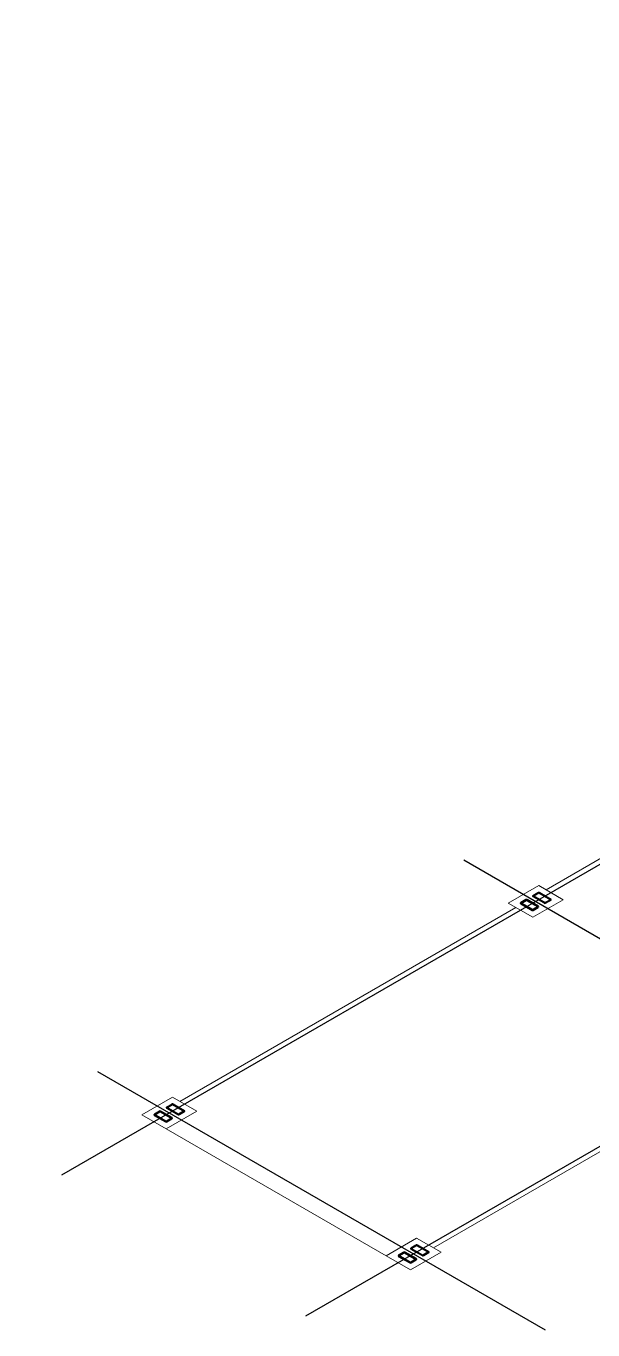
# Model space of a CAD drawing. Header units: metres. Extents: x 2 to 147, y 24 to 94.
# Drawn here: x 119.16 to 125.72, y 71.52 to 86.62 of the extents above; entities that cross this region are included whole.
import ezdxf
from ezdxf.xclip import XClip

# ---------------------------------------------------------------- set-up
doc = ezdxf.new("R2010")
doc.units = ezdxf.units.M
doc.header["$MEASUREMENT"] = 0
doc.header["$XCLIPFRAME"] = 0
doc.linetypes.add('CENTER', pattern=[2, 1.25, -0.25, 0.25, -0.25])
doc.layers.get('Defpoints').update_dxf_attribs({"color": 171})
for name, color, linetype in [('001-Paredes', 1, 'Continuous'), ('008-Columnas', 1, 'Continuous'), ('010-Mobiliario', 8, 'Continuous'), ('012-Ejes', 8, 'Continuous'), ('CIRCUITOS', 5, 'Continuous')]:
    doc.layers.add(name, color=color, linetype=linetype)
for name, color, linetype, lineweight in [('Planta Arq. F1$0$A-FLOR', 1, 'Continuous', 18), ('Planta Arq. F1$0$S-COLS', 1, 'Continuous', 9), ('Planta Arq. F1$0$S-Pedestales', 1, 'Continuous', 9)]:
    doc.layers.add(name, color=color, linetype=linetype, lineweight=lineweight)

# ---------------------------------------------------------------- blocks, each defined once
blk = doc.blocks.new('columnas 15 D.')
at = {"true_color": 0x636466, "transparency": 33554483}
h = blk.add_hatch(color=251, dxfattribs=at)
h.dxf.hatch_style = 1
edge = h.paths.add_edge_path()
edge.add_arc((0, 0), 0.075, 0, 360)
at = {"layer": '008-Columnas'}
blk.add_circle((0, 0), 0.075, dxfattribs=at)
blk = doc.blocks.new('DOBLE BEDS')
for p, q in [((0.278, 0), (-0.278, 0)), ((-0.278, 0), (-0.278, -0.469)), ((0.278, -0.469), (0.278, 0)), ((-0.311, -0.023), (-1.311, -0.023)), ((-1.311, -0.023), (-1.311, -0.067)), ((-1.311, -0.067), (-0.311, -0.067)), ((-0.393, -0.09), (-1.229, -0.09)), ((-0.397, -0.112), (-1.226, -0.112)), ((-0.311, -0.067), (-0.311, -0.023)), ((1.32, -0.023), (0.32, -0.023)), ((0.32, -0.023), (0.32, -0.067)), ((0.32, -0.067), (1.32, -0.067)), ((1.238, -0.09), (0.402, -0.09)), ((1.234, -0.112), (0.405, -0.112)), ((1.32, -0.067), (1.32, -0.023)), ((-1.311, -0.171), (-1.311, -1.986)), ((-1.289, -0.174), (-1.289, -0.4)), ((-0.333, -0.174), (-0.333, -0.462)), ((-0.311, -1.986), (-0.311, -0.171)), ((0.32, -0.171), (0.32, -1.986)), ((0.342, -0.174), (0.342, -0.4)), ((1.298, -0.174), (1.298, -0.462)), ((1.32, -1.986), (1.32, -0.171)), ((-0.311, -0.462), (-1.32, -0.804)), ((-0.311, -0.462), (-1.311, -0.462)), ((-1.039, -1.084), (-0.311, -0.462)), ((-0.278, -0.469), (0.278, -0.469)), ((1.32, -0.462), (0.311, -0.804)), ((1.32, -0.462), (0.32, -0.462)), ((0.592, -1.084), (1.32, -0.462)), ((-0.639, -0.742), (-0.639, -2.067)), ((-0.624, -0.73), (-0.624, -2.067)), ((-0.567, -0.68), (-0.567, -2.067)), ((-0.553, -0.668), (-0.553, -2.067)), ((0.992, -0.742), (0.992, -2.067)), ((1.007, -0.73), (1.007, -2.067)), ((1.064, -0.68), (1.064, -2.067)), ((1.078, -0.668), (1.078, -2.067)), ((-0.32, -1.74), (-1.32, -1.74)), ((-0.32, -1.768), (-1.32, -1.768)), ((1.311, -1.74), (0.311, -1.74)), ((1.311, -1.768), (0.311, -1.768)), ((-0.32, -1.905), (-1.32, -1.905)), ((-0.32, -1.933), (-1.32, -1.933)), ((1.311, -1.905), (0.311, -1.905)), ((1.311, -1.933), (0.311, -1.933)), ((-1.311, -2.09), (-0.311, -2.09)), ((-1.311, -2.134), (-1.311, -2.09)), ((-1.229, -2.067), (-0.393, -2.067)), ((-0.311, -2.09), (-0.311, -2.134)), ((0.32, -2.09), (1.32, -2.09)), ((0.32, -2.134), (0.32, -2.09)), ((0.402, -2.067), (1.238, -2.067)), ((1.32, -2.09), (1.32, -2.134)), ((-0.311, -2.134), (-1.311, -2.134)), ((1.32, -2.134), (0.32, -2.134))]:
    blk.add_line(p, q)
for centre, radius, start, end in [((-1.198, -0.203), 0.118, 105.2718, 163.8171), ((-1.198, -0.203), 0.0959, 106.9614, 162.0252), ((-0.425, -0.203), 0.0959, 17.9748, 73.0386), ((-0.425, -0.203), 0.118, 16.1829, 74.7282), ((0.433, -0.203), 0.118, 105.2718, 163.8171), ((0.433, -0.203), 0.0959, 106.9614, 162.0252), ((1.207, -0.203), 0.0959, 17.9748, 73.0386), ((1.207, -0.203), 0.118, 16.1829, 74.7282), ((-1.198, -0.371), 0.0959, 197.9748, 253.0386), ((0.433, -0.371), 0.0959, 197.9748, 253.0386), ((-1.32, -1.084), 0.281, 0, 90), ((0.311, -1.084), 0.281, 0, 90), ((-1.198, -1.953), 0.118, 196.1829, 254.7282), ((-0.425, -1.953), 0.118, 285.2718, 343.8171), ((0.433, -1.953), 0.118, 196.1829, 254.7282), ((1.207, -1.953), 0.118, 285.2718, 343.8171)]:
    blk.add_arc(centre, radius, start, end)
blk = doc.blocks.new('A$C2EA93E65')
at = {"layer": '001-Paredes'}
for points in [[(5.308, -2), (5.328, -2), (5.328, 2.3), (5.308, 2.3)], [(5.268, -1.925), (5.253, -1.925), (5.253, 2.225), (5.268, 2.225)], [(2.348, -1.925), (5.308, -1.925), (5.308, -1.94), (2.348, -1.94)], [(5.308, -1.98), (5.268, -1.98), (5.268, -1.94), (5.308, -1.94)], [(2.348, -1.98), (5.308, -1.98), (5.308, -2), (2.348, -2)]]:
    blk.add_lwpolyline(points, close=True, dxfattribs=at)
at = {"layer": '012-Ejes', "linetype": 'CENTER'}
for p, q in [((5.178, 2.15), (5.178, -2.005)), ((2.072, -2.15), (5.667, -2.144))]:
    blk.add_line(p, q, dxfattribs=at)
at = {"layer": '008-Columnas', "xscale": -1}
blk.add_blockref('columnas 15 D.', (5.178, -1.85), dxfattribs=at)
at = {"layer": '010-Mobiliario', "rotation": 180}
blk.add_blockref('DOBLE BEDS', (3.828, -1.879), dxfattribs=at)
blk = doc.blocks.new('Planta Arq. F1$0$M_HSS-Hollow Structural Section-Column - HSS203_2X101_6X4_8-228330-NPT 0_00 F1')
at = {"layer": 'Planta Arq. F1$0$S-COLS'}
h = blk.add_hatch(dxfattribs=at)
h.set_pattern_fill('FP_63', color=256, style=0, pattern_type=2)
h.set_pattern_definition([(225, (6.407, 12.594), (0.125865, -0.125865), []), (225, (6.407, 12.404), (0.125865, -0.125865), [])])
h.paths.add_polyline_path([(-0.042, 0.101), (-0.048, 0.099), (-0.051, 0.093), (-0.051, -0.093), (-0.048, -0.099), (-0.042, -0.102), (0.042, -0.102), (0.048, -0.099), (0.051, -0.093), (0.051, 0.093), (0.048, 0.099), (0.042, 0.101), (0.024, 0.101)], flags=0)
h.paths.add_polyline_path([(-0.042, 0.097), (0.042, 0.097), (0.045, 0.096), (0.047, 0.093), (0.047, -0.093), (0.045, -0.096), (0.042, -0.097), (-0.042, -0.097), (-0.045, -0.096), (-0.047, -0.093), (-0.047, 0.093), (-0.045, 0.096)], flags=0)
at = {"layer": 'Planta Arq. F1$0$S-COLS', "lineweight": 40}
for p, q in [((-0.051, 0.093), (-0.051, -0.093)), ((-0.047, -0.093), (-0.047, 0.093)), ((0.042, 0.101), (-0.042, 0.101)), ((-0.042, 0.097), (0.042, 0.097)), ((0.047, 0.093), (0.047, -0.093)), ((0.051, -0.093), (0.051, 0.093)), ((0.042, -0.097), (-0.042, -0.097)), ((-0.042, -0.102), (0.042, -0.102))]:
    blk.add_line(p, q, dxfattribs=at)
for centre, radius, start, end in [((-0.042, 0.093), 0.00884, 90, 180), ((-0.042, 0.093), 0.00442, 90, 180), ((0.042, 0.093), 0.00884, 360, 90), ((0.042, 0.093), 0.00442, 0, 90), ((-0.042, -0.093), 0.00884, 180, 270), ((-0.042, -0.093), 0.00442, 180, 270), ((0.042, -0.093), 0.00884, 270, 360), ((0.042, -0.093), 0.00442, 270, 0)]:
    blk.add_arc(centre, radius, start, end, dxfattribs=at)
blk = doc.blocks.new('Planta Arq. F1$0$M_HSS-Hollow Structural Section-Column - HSS203_2X101_6X4_8-228049-NPT 0_00 F1')
at = {"layer": 'Planta Arq. F1$0$S-COLS'}
h = blk.add_hatch(dxfattribs=at)
h.set_pattern_fill('FP_64', color=256, style=0, pattern_type=2)
h.set_pattern_definition([(45, (-6.609, -12.594), (-0.125865, 0.125865), []), (45, (-6.609, -12.404), (-0.125865, 0.125865), [])])
h.paths.add_polyline_path([(0.042, -0.102), (0.048, -0.099), (0.051, -0.093), (0.051, 0.093), (0.048, 0.099), (0.042, 0.101), (-0.042, 0.101), (-0.048, 0.099), (-0.051, 0.093), (-0.051, -0.093), (-0.048, -0.099), (-0.042, -0.102)], flags=0)
h.paths.add_polyline_path([(-0.042, -0.097), (-0.045, -0.096), (-0.047, -0.093), (-0.047, 0.093), (-0.045, 0.096), (-0.042, 0.097), (0.042, 0.097), (0.045, 0.096), (0.047, 0.093), (0.047, -0.093), (0.045, -0.096), (0.042, -0.097)], flags=0)
at = {"layer": 'Planta Arq. F1$0$S-COLS', "lineweight": 40}
for p, q in [((-0.051, -0.093), (-0.051, 0.093)), ((-0.047, 0.093), (-0.047, -0.093)), ((-0.042, 0.101), (0.042, 0.101)), ((0.042, 0.097), (-0.042, 0.097)), ((0.047, -0.093), (0.047, 0.093)), ((0.051, 0.093), (0.051, -0.093)), ((-0.042, -0.097), (0.042, -0.097)), ((0.042, -0.102), (-0.042, -0.102))]:
    blk.add_line(p, q, dxfattribs=at)
for centre, radius, start, end in [((-0.042, 0.093), 0.00884, 90, 180), ((-0.042, 0.093), 0.00442, 90, 180), ((0.042, 0.093), 0.00884, 0, 90), ((0.042, 0.093), 0.00442, 360, 90), ((-0.042, -0.093), 0.00884, 180, 270), ((-0.042, -0.093), 0.00442, 180, 270), ((0.042, -0.093), 0.00442, 270, 360), ((0.042, -0.093), 0.00884, 270, 0)]:
    blk.add_arc(centre, radius, start, end, dxfattribs=at)
blk = doc.blocks.new('Planta Arq. F1$0$M_HSS-Hollow Structural Section-Column - HSS203_2X101_6X4_8-205213-NPT 0_00 F1')
at = {"layer": 'Planta Arq. F1$0$S-COLS'}
h = blk.add_hatch(dxfattribs=at)
h.set_pattern_fill('FP_65', color=256, style=0, pattern_type=2)
h.set_pattern_definition([(225, (6.407, 8.594), (0.125865, -0.125865), []), (225, (6.407, 8.404), (0.125865, -0.125865), [])])
h.paths.add_polyline_path([(-0.042, 0.101), (-0.048, 0.099), (-0.051, 0.093), (-0.051, -0.093), (-0.048, -0.099), (-0.042, -0.102), (0.042, -0.102), (0.048, -0.099), (0.051, -0.093), (0.051, 0.093), (0.048, 0.099), (0.042, 0.101), (0.024, 0.101)], flags=0)
h.paths.add_polyline_path([(-0.042, 0.097), (0.042, 0.097), (0.045, 0.096), (0.047, 0.093), (0.047, -0.093), (0.045, -0.096), (0.042, -0.097), (-0.042, -0.097), (-0.045, -0.096), (-0.047, -0.093), (-0.047, 0.093), (-0.045, 0.096)], flags=0)
at = {"layer": 'Planta Arq. F1$0$S-COLS', "lineweight": 40}
for p, q in [((-0.051, 0.093), (-0.051, -0.093)), ((-0.047, -0.093), (-0.047, 0.093)), ((0.042, 0.101), (-0.042, 0.101)), ((-0.042, 0.097), (0.042, 0.097)), ((0.047, 0.093), (0.047, -0.093)), ((0.051, -0.093), (0.051, 0.093)), ((0.042, -0.097), (-0.042, -0.097)), ((-0.042, -0.102), (0.042, -0.102))]:
    blk.add_line(p, q, dxfattribs=at)
for centre, radius, start, end in [((-0.042, 0.093), 0.00884, 90, 180), ((-0.042, 0.093), 0.00442, 90, 180), ((0.042, 0.093), 0.00884, 360, 90), ((0.042, 0.093), 0.00442, 0, 90), ((-0.042, -0.093), 0.00884, 180, 270), ((-0.042, -0.093), 0.00442, 180, 270), ((0.042, -0.093), 0.00442, 270, 0), ((0.042, -0.093), 0.00884, 270, 360)]:
    blk.add_arc(centre, radius, start, end, dxfattribs=at)
blk = doc.blocks.new('Planta Arq. F1$0$M_HSS-Hollow Structural Section-Column - HSS203_2X101_6X4_8-205214-NPT 0_00 F1')
at = {"layer": 'Planta Arq. F1$0$S-COLS'}
h = blk.add_hatch(dxfattribs=at)
h.set_pattern_fill('FP_66', color=256, style=0, pattern_type=2)
h.set_pattern_definition([(45, (-6.609, -8.594), (-0.125865, 0.125865), []), (45, (-6.609, -8.404), (-0.125865, 0.125865), [])])
h.paths.add_polyline_path([(0.042, -0.102), (0.048, -0.099), (0.051, -0.093), (0.051, 0.093), (0.048, 0.099), (0.042, 0.101), (-0.042, 0.101), (-0.048, 0.099), (-0.051, 0.093), (-0.051, -0.093), (-0.048, -0.099), (-0.042, -0.102)], flags=0)
h.paths.add_polyline_path([(-0.042, -0.097), (-0.045, -0.096), (-0.047, -0.093), (-0.047, 0.093), (-0.045, 0.096), (-0.042, 0.097), (0.042, 0.097), (0.045, 0.096), (0.047, 0.093), (0.047, -0.093), (0.045, -0.096), (0.042, -0.097)], flags=0)
at = {"layer": 'Planta Arq. F1$0$S-COLS', "lineweight": 40}
for p, q in [((-0.051, -0.093), (-0.051, 0.093)), ((-0.047, 0.093), (-0.047, -0.093)), ((-0.042, 0.101), (0.042, 0.101)), ((0.042, 0.097), (-0.042, 0.097)), ((0.047, -0.093), (0.047, 0.093)), ((0.051, 0.093), (0.051, -0.093)), ((-0.042, -0.097), (0.042, -0.097)), ((0.042, -0.102), (-0.042, -0.102))]:
    blk.add_line(p, q, dxfattribs=at)
for centre, radius, start, end in [((-0.042, 0.093), 0.00884, 90, 180), ((-0.042, 0.093), 0.00442, 90, 180), ((0.042, 0.093), 0.00884, 0, 90), ((0.042, 0.093), 0.00442, 360, 90), ((-0.042, -0.093), 0.00884, 180, 270), ((-0.042, -0.093), 0.00442, 180, 270), ((0.042, -0.093), 0.00884, 270, 0), ((0.042, -0.093), 0.00442, 270, 360)]:
    blk.add_arc(centre, radius, start, end, dxfattribs=at)
blk = doc.blocks.new('Planta Arq. F1$0$M_HSS-Hollow Structural Section-Column - HSS203_2X101_6X4_8-V14-NPT 0_00 F1')
at = {"layer": 'Planta Arq. F1$0$S-COLS'}
h = blk.add_hatch(dxfattribs=at)
h.set_pattern_fill('FP_67', color=256, style=0, pattern_type=2)
h.set_pattern_definition([(225, (12.407, 12.594), (0.125865, -0.125865), []), (225, (12.407, 12.404), (0.125865, -0.125865), [])])
h.paths.add_polyline_path([(-0.042, 0.101), (-0.048, 0.099), (-0.051, 0.093), (-0.051, -0.093), (-0.048, -0.099), (-0.042, -0.102), (0.042, -0.102), (0.048, -0.099), (0.051, -0.093), (0.051, 0.093), (0.048, 0.099), (0.042, 0.101)], flags=0)
h.paths.add_polyline_path([(-0.042, 0.097), (0.042, 0.097), (0.045, 0.096), (0.047, 0.093), (0.047, -0.093), (0.045, -0.096), (0.042, -0.097), (-0.042, -0.097), (-0.045, -0.096), (-0.047, -0.093), (-0.047, 0.093), (-0.045, 0.096)], flags=0)
at = {"layer": 'Planta Arq. F1$0$S-COLS', "lineweight": 40}
for p, q in [((-0.051, 0.093), (-0.051, -0.093)), ((-0.047, -0.093), (-0.047, 0.093)), ((0.042, 0.101), (-0.042, 0.101)), ((-0.042, 0.097), (0.042, 0.097)), ((0.047, 0.093), (0.047, -0.093)), ((0.051, -0.093), (0.051, 0.093)), ((0.042, -0.097), (-0.042, -0.097)), ((-0.042, -0.102), (0.042, -0.102))]:
    blk.add_line(p, q, dxfattribs=at)
for centre, radius, start, end in [((-0.042, 0.093), 0.00884, 90, 180), ((-0.042, 0.093), 0.00442, 90, 180), ((0.042, 0.093), 0.00884, 360, 90), ((0.042, 0.093), 0.00442, 0, 90), ((-0.042, -0.093), 0.00884, 180, 270), ((-0.042, -0.093), 0.00442, 180, 270), ((0.042, -0.093), 0.00884, 270, 360), ((0.042, -0.093), 0.00442, 270, 0)]:
    blk.add_arc(centre, radius, start, end, dxfattribs=at)
blk = doc.blocks.new('Planta Arq. F1$0$M_HSS-Hollow Structural Section-Column - HSS203_2X101_6X4_8-V15-NPT 0_00 F1')
at = {"layer": 'Planta Arq. F1$0$S-COLS'}
h = blk.add_hatch(dxfattribs=at)
h.set_pattern_fill('FP_68', color=256, style=0, pattern_type=2)
h.set_pattern_definition([(45, (-12.609, -12.594), (-0.125865, 0.125865), []), (45, (-12.609, -12.404), (-0.125865, 0.125865), [])])
h.paths.add_polyline_path([(0.042, -0.102), (0.048, -0.099), (0.051, -0.093), (0.051, 0.093), (0.048, 0.099), (0.042, 0.101), (-0.042, 0.101), (-0.048, 0.099), (-0.051, 0.093), (-0.051, -0.093), (-0.048, -0.099), (-0.042, -0.102), (0.034, -0.102)], flags=0)
h.paths.add_polyline_path([(0.034, -0.097), (-0.042, -0.097), (-0.045, -0.096), (-0.047, -0.093), (-0.047, 0.093), (-0.045, 0.096), (-0.042, 0.097), (0.042, 0.097), (0.045, 0.096), (0.047, 0.093), (0.047, -0.093), (0.045, -0.096), (0.042, -0.097)], flags=0)
at = {"layer": 'Planta Arq. F1$0$S-COLS', "lineweight": 40}
for p, q in [((-0.051, -0.093), (-0.051, 0.093)), ((-0.047, 0.093), (-0.047, -0.093)), ((-0.042, 0.101), (0.042, 0.101)), ((0.042, 0.097), (-0.042, 0.097)), ((0.047, -0.093), (0.047, 0.093)), ((0.051, 0.093), (0.051, -0.093)), ((-0.042, -0.097), (0.042, -0.097)), ((0.042, -0.102), (-0.042, -0.102))]:
    blk.add_line(p, q, dxfattribs=at)
for centre, radius, start, end in [((-0.042, 0.093), 0.00884, 90, 180), ((-0.042, 0.093), 0.00442, 90, 180), ((0.042, 0.093), 0.00884, 0, 90), ((0.042, 0.093), 0.00442, 360, 90), ((-0.042, -0.093), 0.00884, 180, 270), ((-0.042, -0.093), 0.00442, 180, 270), ((0.042, -0.093), 0.00442, 270, 360), ((0.042, -0.093), 0.00884, 270, 0)]:
    blk.add_arc(centre, radius, start, end, dxfattribs=at)
blk = doc.blocks.new('Planta Arq. F1', base_point=(11.23, 0.981))
at = {"layer": 'Defpoints'}
for p, q in [((11.48, 1.958), (11.48, -5.374)), ((17.48, 1.958), (17.48, -5.374)), ((42.314, 0.781), (9.712, 0.781)), ((42.314, -3.219), (9.712, -3.219))]:
    blk.add_line(p, q, dxfattribs=at)
at = {"layer": 'Planta Arq. F1$0$A-FLOR'}
for p, q in [((11.73, 0.859), (17.23, 0.859)), ((17.73, 0.859), (18.882, 0.859)), ((11.23, -3.019), (11.23, 0.581)), ((17.23, -3.296), (11.73, -3.296))]:
    blk.add_line(p, q, dxfattribs=at)
at = {"layer": 'Planta Arq. F1$0$S-Pedestales'}
for p, q in [((11.23, 0.981), (11.73, 0.981)), ((11.23, 0.581), (11.23, 0.981)), ((11.73, 0.981), (11.73, 0.581)), ((17.23, 0.981), (17.73, 0.981)), ((17.23, 0.581), (17.23, 0.981)), ((17.73, 0.981), (17.73, 0.581)), ((11.73, 0.581), (11.23, 0.581)), ((17.73, 0.581), (17.23, 0.581)), ((11.23, -3.019), (11.73, -3.019)), ((11.23, -3.419), (11.23, -3.019)), ((11.73, -3.019), (11.73, -3.419)), ((11.73, -3.419), (11.23, -3.419))]:
    blk.add_line(p, q, dxfattribs=at)
at = {"layer": 'Planta Arq. F1$0$S-COLS', "rotation": 180}
for name, p in [('Planta Arq. F1$0$M_HSS-Hollow Structural Section-Column - HSS203_2X101_6X4_8-228330-NPT 0_00 F1', (11.379, 0.781)), ('Planta Arq. F1$0$M_HSS-Hollow Structural Section-Column - HSS203_2X101_6X4_8-V14-NPT 0_00 F1', (17.379, 0.781)), ('Planta Arq. F1$0$M_HSS-Hollow Structural Section-Column - HSS203_2X101_6X4_8-205213-NPT 0_00 F1', (11.379, -3.219))]:
    blk.add_blockref(name, p, dxfattribs=at)
at = {"layer": 'Planta Arq. F1$0$S-COLS'}
for name, p in [('Planta Arq. F1$0$M_HSS-Hollow Structural Section-Column - HSS203_2X101_6X4_8-228049-NPT 0_00 F1', (11.581, 0.781)), ('Planta Arq. F1$0$M_HSS-Hollow Structural Section-Column - HSS203_2X101_6X4_8-V15-NPT 0_00 F1', (17.581, 0.781)), ('Planta Arq. F1$0$M_HSS-Hollow Structural Section-Column - HSS203_2X101_6X4_8-205214-NPT 0_00 F1', (11.581, -3.219))]:
    blk.add_blockref(name, p, dxfattribs=at)

msp = doc.modelspace()

# ---------------------------------------------------------------- block references
at = {"extrusion": (0, 0.816497, 0.57735)}
ref = msp.add_blockref('A$C2EA93E65', (-114.5586, -43.3078, 61.2464), dxfattribs=dict(at, rotation=225))
XClip(ref).set_block_clipping_path([(-2.6946295828, 2.6577676091), (4.4752898856, 6.2003894059)])
at = {"layer": 'CIRCUITOS', "color": 1, "extrusion": (0, 0.816497, 0.57735), "rotation": 225}
msp.add_blockref('Planta Arq. F1', (-120.4977, -38.1263, 63.6918), dxfattribs=at)

doc.saveas('drawing.dxf')
